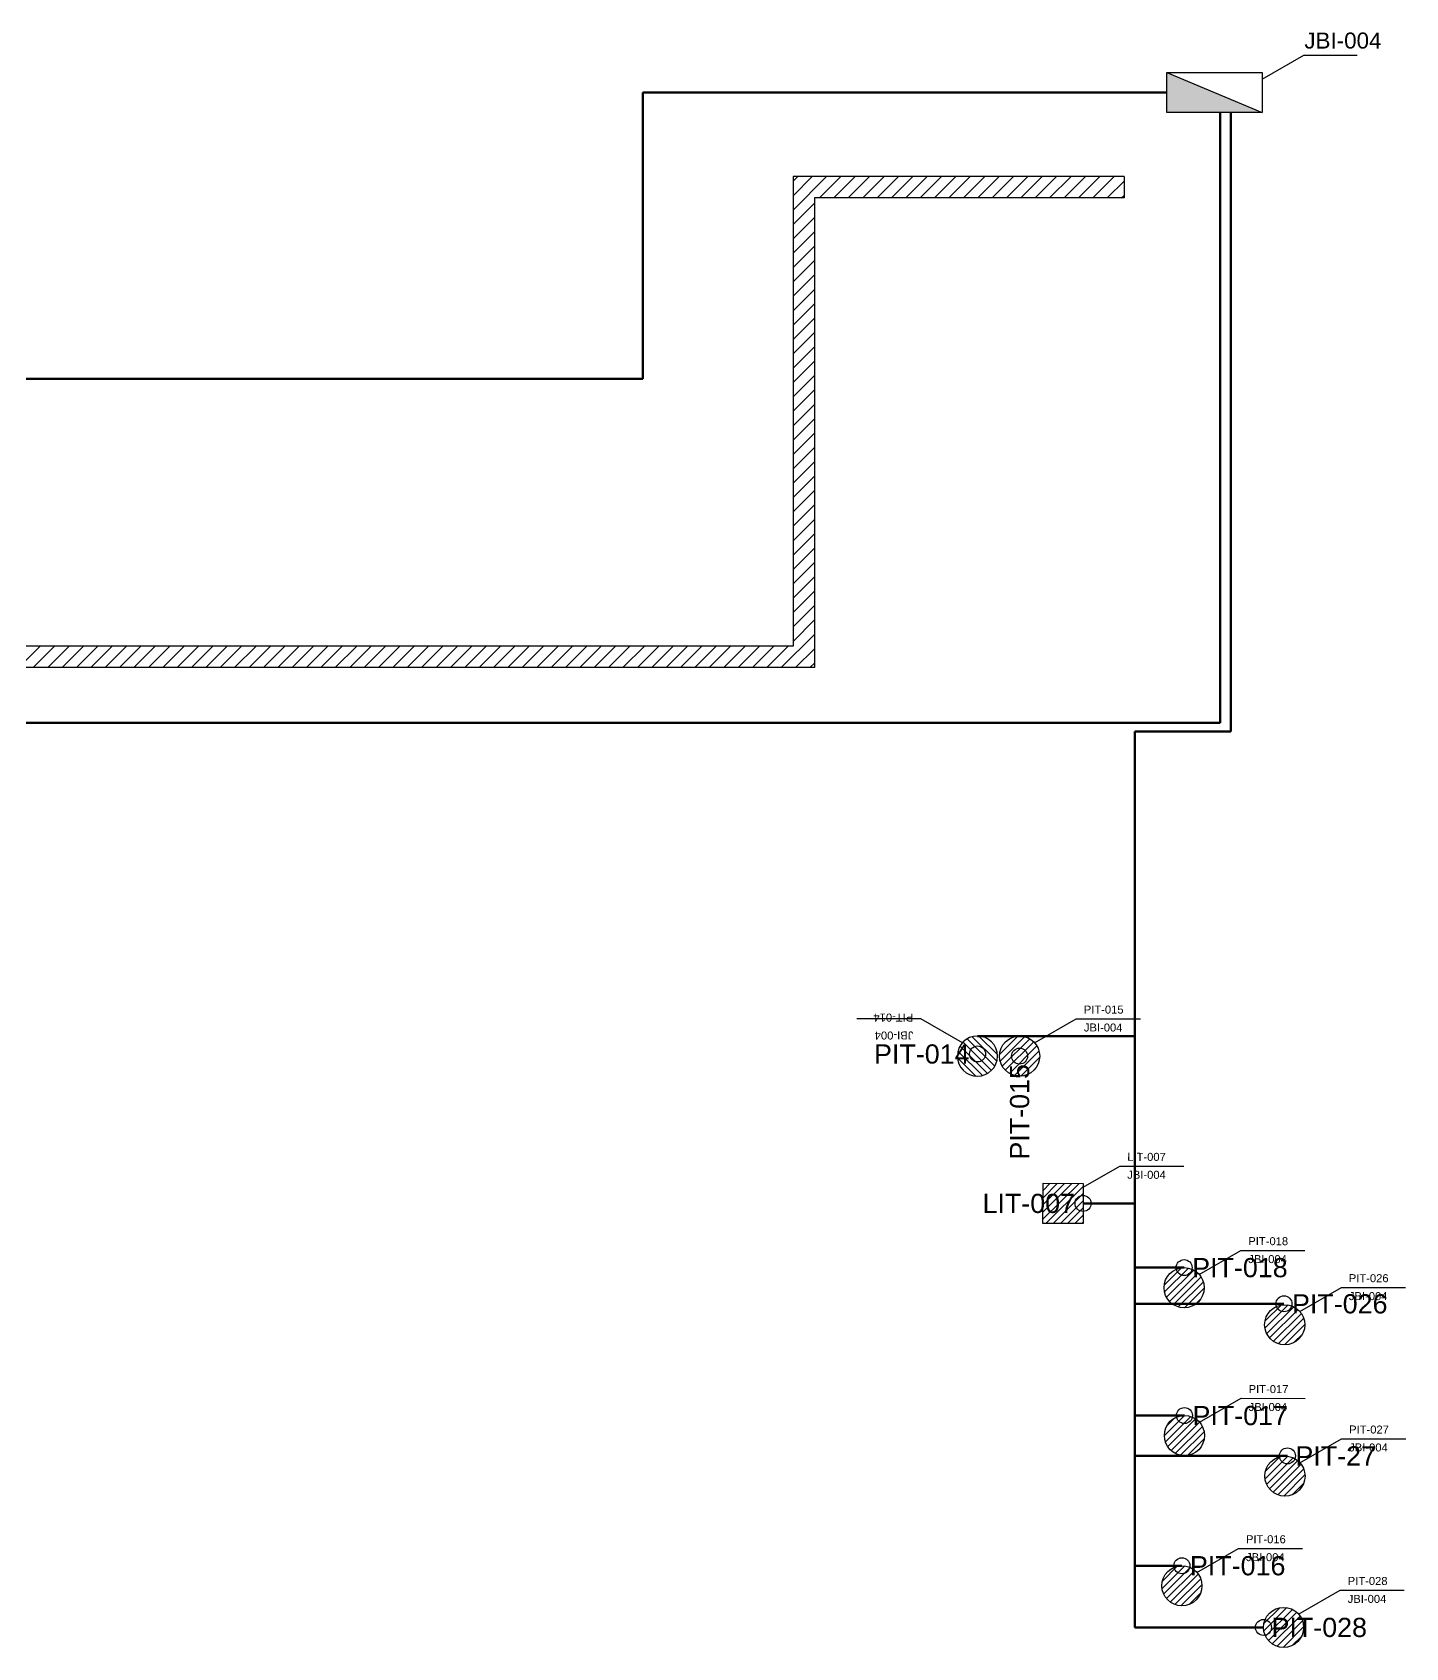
# Model space of a CAD drawing. Header units: metres. Extents: x 0 to 191, y 0 to 87.
# Drawn here: x 78.88 to 91.74, y 58.12 to 73.25 of the extents above; entities that cross this region are included whole.
import ezdxf
from ezdxf.enums import TextEntityAlignment as Align

# ---------------------------------------------------------------- set-up
doc = ezdxf.new("R2010")
doc.units = ezdxf.units.M
for name, color, linetype, lineweight, true_color in [('CANALIZACIONES', 178, 'Continuous', 25, 0x000000), ('CANALIZACIONES ... ANALOGAS', 5, 'Continuous', 50, 0x0000ff), ('CANALIZACIONES ... BANCO', 30, 'Continuous', 25, 0xff7f00), ('CANALIZACIONES ... DIGITALES', 1, 'Continuous', 50, 0xff0000), ('INST', 5, 'Continuous', 25, 0x0000ff)]:
    doc.layers.add(name, color=color, linetype=linetype, lineweight=lineweight, true_color=true_color)
doc.styles.add('textstyle128', font='')
doc.styles.add('textstyle129', font='')
doc.styles.add('textstyle132', font='')
doc.styles.add('textstyle133', font='')
doc.styles.add('textstyle136', font='')
doc.styles.add('textstyle137', font='')
doc.styles.add('textstyle138', font='')
doc.styles.add('textstyle139', font='')
doc.styles.add('textstyle212', font='')
doc.styles.add('textstyle213', font='')
doc.styles.add('textstyle214', font='')
doc.styles.add('textstyle215', font='')
doc.styles.add('textstyle216', font='')
doc.styles.add('textstyle217', font='')
doc.styles.add('textstyle230', font='')
doc.styles.add('textstyle231', font='')
doc.styles.add('textstyle232', font='')
doc.styles.add('textstyle233', font='')
doc.styles.add('textstyle234', font='')
doc.styles.add('textstyle235', font='')
doc.styles.add('textstyle236', font='')
doc.styles.add('textstyle237', font='')
doc.styles.add('textstyle238', font='')
doc.styles.add('textstyle239', font='')
doc.styles.add('textstyle240', font='')
doc.styles.add('textstyle241', font='')
doc.styles.add('textstyle447', font='')
doc.styles.add('textstyle555', font='')
doc.styles.add('textstyle556', font='')
doc.styles.add('textstyle557', font='')
doc.styles.add('textstyle558', font='')
doc.styles.add('textstyle559', font='')
doc.styles.add('textstyle560', font='')
doc.styles.add('textstyle561', font='')
doc.styles.add('textstyle562', font='')
doc.styles.add('textstyle563', font='')
doc.styles.get('textstyle128').set_extended_font_data('Liberation Sans')
doc.styles.get('textstyle129').set_extended_font_data('Liberation Sans')
doc.styles.get('textstyle132').set_extended_font_data('Liberation Sans')
doc.styles.get('textstyle133').set_extended_font_data('Liberation Sans')
doc.styles.get('textstyle136').set_extended_font_data('Liberation Sans')
doc.styles.get('textstyle137').set_extended_font_data('Liberation Sans')
doc.styles.get('textstyle138').set_extended_font_data('Liberation Sans')
doc.styles.get('textstyle139').set_extended_font_data('Liberation Sans')
doc.styles.get('textstyle212').set_extended_font_data('Liberation Sans')
doc.styles.get('textstyle213').set_extended_font_data('Liberation Sans')
doc.styles.get('textstyle214').set_extended_font_data('Liberation Sans')
doc.styles.get('textstyle215').set_extended_font_data('Liberation Sans')
doc.styles.get('textstyle216').set_extended_font_data('Liberation Sans')
doc.styles.get('textstyle217').set_extended_font_data('Liberation Sans')
doc.styles.get('textstyle230').set_extended_font_data('Liberation Sans')
doc.styles.get('textstyle231').set_extended_font_data('Liberation Sans')
doc.styles.get('textstyle232').set_extended_font_data('Liberation Sans')
doc.styles.get('textstyle233').set_extended_font_data('Liberation Sans')
doc.styles.get('textstyle234').set_extended_font_data('Liberation Sans')
doc.styles.get('textstyle235').set_extended_font_data('Liberation Sans')
doc.styles.get('textstyle236').set_extended_font_data('Liberation Sans')
doc.styles.get('textstyle237').set_extended_font_data('Liberation Sans')
doc.styles.get('textstyle238').set_extended_font_data('Liberation Sans')
doc.styles.get('textstyle239').set_extended_font_data('Liberation Sans')
doc.styles.get('textstyle240').set_extended_font_data('Liberation Sans')
doc.styles.get('textstyle241').set_extended_font_data('Liberation Sans')
doc.styles.get('textstyle447').set_extended_font_data('Liberation Sans')
doc.styles.get('textstyle555').set_extended_font_data('Liberation Sans')
doc.styles.get('textstyle556').set_extended_font_data('Liberation Sans')
doc.styles.get('textstyle557').set_extended_font_data('Liberation Sans')
doc.styles.get('textstyle558').set_extended_font_data('Liberation Sans')
doc.styles.get('textstyle559').set_extended_font_data('Liberation Sans')
doc.styles.get('textstyle560').set_extended_font_data('Liberation Sans')
doc.styles.get('textstyle561').set_extended_font_data('Liberation Sans')
doc.styles.get('textstyle562').set_extended_font_data('Liberation Sans')
doc.styles.get('textstyle563').set_extended_font_data('Liberation Sans')

# ---------------------------------------------------------------- blocks, each defined once
blk = doc.blocks.new('Inst_Elec_sop')
at = {"layer": 'INST', "transparency": 33554687}
h = blk.add_hatch(dxfattribs=at)
h.set_pattern_fill('ANSI31', color=256, scale=0.015, style=0, pattern_type=0)
h.paths.add_polyline_path([(-0.188, -0.188), (-0.188, 0.188), (0.188, 0.188), (0.188, -0.188)], flags=0)
at = {"layer": 'INST'}
for p, q in [((0.188, 0.152), (0.53, 0.35)), ((0.53, 0.35), (1.13, 0.35)), ((-0.188, 0.188), (0.188, 0.188)), ((-0.188, -0.188), (-0.188, 0.188)), ((0.188, 0.188), (0.188, -0.188)), ((0.188, -0.188), (-0.188, -0.188))]:
    blk.add_line(p, q, dxfattribs=at)
for tag, p, style in [('Tag_inst', (0.6, 0.4), 'textstyle132'), ('Inst_EL', (0.601, 0.232), 'textstyle133')]:
    blk.add_attdef(tag, p, '', height=0.075, dxfattribs=dict(at, style=style))
blk = doc.blocks.new('Inst_Elec_lin')
at = {"layer": 'INST', "transparency": 33554687}
h = blk.add_hatch(dxfattribs=at)
h.set_pattern_fill('ANSI31', color=256, scale=0.015, style=0, pattern_type=0)
edge = h.paths.add_edge_path(flags=0)
edge.add_arc((0, 0), 0.188, 0, 360)
at = {"layer": 'INST'}
for p, q in [((0.14, 0.125), (0.53, 0.35)), ((0.53, 0.35), (1.13, 0.35))]:
    blk.add_line(p, q, dxfattribs=at)
blk.add_circle((0, 0), 0.188, dxfattribs=at)
for tag, p, style in [('Tag_inst', (0.6, 0.4), 'textstyle128'), ('Inst_EL', (0.601, 0.232), 'textstyle129')]:
    blk.add_attdef(tag, p, '', height=0.075, dxfattribs=dict(at, style=style))
blk = doc.blocks.new('JB1')
at = {"layer": 'CANALIZACIONES', "transparency": 33554687}
blk.add_hatch(color=256, dxfattribs=at).paths.add_polyline_path([(0, 0.375), (0.893, 0), (0, 0)], flags=0)
at = {"layer": 'CANALIZACIONES'}
for p, q in [((0.893, 0.314), (1.283, 0.539)), ((1.283, 0.539), (1.783, 0.539)), ((0, 0.375), (0.893, 0.375)), ((0, 0), (0, 0.375)), ((0, 0.375), (0.893, 0)), ((0.893, 0.375), (0.893, 0)), ((0.893, 0), (0, 0))]:
    blk.add_line(p, q, dxfattribs=at)
for tag, p, style in [('Tag Caja', (1.289, 0.6), 'textstyle136'), ('El Caja', (1.289, 0.321), 'textstyle137')]:
    blk.add_attdef(tag, p, '', height=0.15, dxfattribs=dict(at, style=style))
blk = doc.blocks.new('NODO2')
at = {"layer": 'CANALIZACIONES'}
blk.add_circle((0, 0), 0.05, dxfattribs=at)
at = {"layer": 'CANALIZACIONES', "style": 'textstyle139'}
blk.add_attdef('dest', text='', height=0.12, dxfattribs=at).set_placement((-0.05, 0), align=Align.MIDDLE_RIGHT)
blk = doc.blocks.new('NODO1')
at = {"layer": 'CANALIZACIONES'}
blk.add_circle((0, 0), 0.05, dxfattribs=at)
at = {"layer": 'CANALIZACIONES', "style": 'textstyle138'}
blk.add_attdef('dest', text='', height=0.12, dxfattribs=at).set_placement((0.05, 0), align=Align.MIDDLE_LEFT)

msp = doc.modelspace()

# ---------------------------------------------------------------- hatches: boundary and pattern name
at = {"layer": 'CANALIZACIONES ... BANCO', "transparency": 33554687}
h = msp.add_hatch(dxfattribs=at)
h.set_pattern_fill('ANSI31', color=256, scale=0.03, style=0, pattern_type=0)
h.paths.add_polyline_path([(89.1, 71.7), (86.2, 71.7), (86.2, 67.3), (48.695, 67.3), (48.695, 67.5), (86, 67.5), (86, 71.9), (89.1, 71.9)], flags=0)

# ---------------------------------------------------------------- linework, layer by layer
at = {"layer": 'CANALIZACIONES ... ANALOGAS'}
for p, q in [((84.592, 70.006), (84.592, 72.687)), ((84.592, 72.687), (89.5, 72.687)), ((90.1, 66.7), (90.1, 72.5)), ((71.547, 70.006), (84.592, 70.006)), ((89.2, 58.306), (89.2, 66.7)), ((89.2, 66.7), (90.1, 66.7)), ((87.727, 63.846), (89.2, 63.846)), ((88.716, 62.279, 3.67), (89.2, 62.279)), ((89.663, 61.677, 3.67), (89.2, 61.677)), ((90.598, 61.338, -3.67), (89.2, 61.338)), ((89.666, 60.291, 3.67), (89.2, 60.291)), ((90.63, 59.913, -3.67), (89.2, 59.913)), ((89.642, 58.884, 3.67), (89.2, 58.884)), ((90.406, 58.306, 3.67), (89.2, 58.306))]:
    msp.add_line(p, q, dxfattribs=at)
at = {"layer": 'CANALIZACIONES ... BANCO'}
for p, q in [((89.1, 71.9), (86, 71.9)), ((86, 71.9), (86, 67.5)), ((89.1, 71.9), (89.1, 71.7)), ((89.1, 71.7), (86.2, 71.7)), ((86.2, 71.7), (86.2, 67.3)), ((86, 67.5), (48.695, 67.5)), ((86.2, 67.3), (48.695, 67.3))]:
    msp.add_line(p, q, dxfattribs=at)
at = {"layer": 'CANALIZACIONES ... DIGITALES'}
for p, q in [((90, 66.782), (90, 72.5)), ((70, 66.782), (90, 66.782))]:
    msp.add_line(p, q, dxfattribs=at)

# ---------------------------------------------------------------- block references
at = {"layer": 'CANALIZACIONES'}
ref = msp.add_blockref('JB1', (89.5, 72.5), dxfattribs=at)
ref.add_attrib('Tag Caja', 'JBI-004', (90.789, 73.1), dxfattribs={"height": 0.15, "style": 'textstyle447'})
ref = msp.add_blockref('NODO2', (87.728, 63.679, 0.009), dxfattribs=dict(at, xscale=1.5, yscale=1.5))
ref.add_attrib('dest', 'PIT-014', dxfattribs={"height": 0.18, "style": 'textstyle556'}).set_placement((87.653, 63.679, 0.009), align=Align.MIDDLE_RIGHT)
ref = msp.add_blockref('NODO2', (88.122, 63.659, 3.67), dxfattribs=dict(at, xscale=1.5, yscale=1.5, rotation=90))
ref.add_attrib('dest', 'PIT-015', dxfattribs={"height": 0.18, "rotation": 90, "style": 'textstyle555'}).set_placement((88.122, 63.584, 3.67), align=Align.MIDDLE_RIGHT)
ref = msp.add_blockref('NODO2', (88.716, 62.279, 3.67), dxfattribs=dict(at, xscale=1.5, yscale=1.5))
ref.add_attrib('dest', 'LIT-007', dxfattribs={"height": 0.18, "style": 'textstyle557'}).set_placement((88.641, 62.279, 3.67), align=Align.MIDDLE_RIGHT)
ref = msp.add_blockref('NODO1', (89.663, 61.677, 3.67), dxfattribs=dict(at, xscale=1.5, yscale=1.5))
ref.add_attrib('dest', 'PIT-018', dxfattribs={"height": 0.18, "style": 'textstyle558'}).set_placement((89.738, 61.677, 3.67), align=Align.MIDDLE_LEFT)
ref = msp.add_blockref('NODO1', (90.598, 61.338, -3.67), dxfattribs=dict(at, xscale=1.5, yscale=1.5))
ref.add_attrib('dest', 'PIT-026', dxfattribs={"height": 0.18, "style": 'textstyle559'}).set_placement((90.673, 61.338, -3.67), align=Align.MIDDLE_LEFT)
ref = msp.add_blockref('NODO1', (89.666, 60.291, 3.67), dxfattribs=dict(at, xscale=1.5, yscale=1.5))
ref.add_attrib('dest', 'PIT-017', dxfattribs={"height": 0.18, "style": 'textstyle560'}).set_placement((89.741, 60.291, 3.67), align=Align.MIDDLE_LEFT)
ref = msp.add_blockref('NODO1', (90.63, 59.913, -3.67), dxfattribs=dict(at, xscale=1.5, yscale=1.5))
ref.add_attrib('dest', 'PIT-27', dxfattribs={"height": 0.18, "style": 'textstyle561'}).set_placement((90.705, 59.913, -3.67), align=Align.MIDDLE_LEFT)
ref = msp.add_blockref('NODO1', (89.642, 58.884, 3.67), dxfattribs=dict(at, xscale=1.5, yscale=1.5))
ref.add_attrib('dest', 'PIT-016', dxfattribs={"height": 0.18, "style": 'textstyle562'}).set_placement((89.717, 58.884, 3.67), align=Align.MIDDLE_LEFT)
ref = msp.add_blockref('NODO1', (90.406, 58.306, 3.67), dxfattribs=dict(at, xscale=1.5, yscale=1.5))
ref.add_attrib('dest', 'PIT-028', dxfattribs={"height": 0.18, "style": 'textstyle563'}).set_placement((90.481, 58.306, 3.67), align=Align.MIDDLE_LEFT)
at = {"layer": 'INST'}
ref = msp.add_blockref('Inst_Elec_lin', (87.727, 63.659), dxfattribs=dict(at, yscale=-1, rotation=180.1065044128927))
ref.add_attrib('Tag_inst', 'PIT-014', (87.126, 64.058), dxfattribs={"height": 0.075, "rotation": 180.1065, "style": 'textstyle216'})
ref.add_attrib('Inst_EL', 'JBI-004', (87.126, 63.89), dxfattribs={"height": 0.075, "rotation": 180.1065, "style": 'textstyle217'})
ref = msp.add_blockref('Inst_Elec_lin', (88.122, 63.659, 3.67), dxfattribs=dict(at, rotation=359.8934955871075))
ref.add_attrib('Tag_inst', 'PIT-015', (88.723, 64.058, 3.67), dxfattribs={"height": 0.075, "rotation": 359.8935, "style": 'textstyle214'})
ref.add_attrib('Inst_EL', 'JBI-004', (88.724, 63.89, 3.67), dxfattribs={"height": 0.075, "rotation": 359.8935, "style": 'textstyle215'})
ref = msp.add_blockref('Inst_Elec_sop', (88.529, 62.279, 3.67), dxfattribs=dict(at, rotation=359.8934955871075))
ref.add_attrib('Tag_inst', 'LIT-007', (89.13, 62.678, 3.67), dxfattribs={"height": 0.075, "rotation": 359.8935, "style": 'textstyle212'})
ref.add_attrib('Inst_EL', 'JBI-004', (89.13, 62.51, 3.67), dxfattribs={"height": 0.075, "rotation": 359.8935, "style": 'textstyle213'})
ref = msp.add_blockref('Inst_Elec_lin', (89.663, 61.489, 3.67), dxfattribs=dict(at, rotation=359.8934955871075))
ref.add_attrib('Tag_inst', 'PIT-018', (90.264, 61.888, 3.67), dxfattribs={"height": 0.075, "rotation": 359.8935, "style": 'textstyle230'})
ref.add_attrib('Inst_EL', 'JBI-004', (90.264, 61.72, 3.67), dxfattribs={"height": 0.075, "rotation": 359.8935, "style": 'textstyle231'})
ref = msp.add_blockref('Inst_Elec_lin', (90.605, 61.142, 3.67), dxfattribs=dict(at, rotation=359.8934955871075))
ref.add_attrib('Tag_inst', 'PIT-026', (91.205, 61.541, 3.67), dxfattribs={"height": 0.075, "rotation": 359.8935, "style": 'textstyle240'})
ref.add_attrib('Inst_EL', 'JBI-004', (91.206, 61.373, 3.67), dxfattribs={"height": 0.075, "rotation": 359.8935, "style": 'textstyle241'})
ref = msp.add_blockref('Inst_Elec_lin', (89.666, 60.104, 3.67), dxfattribs=dict(at, rotation=359.8934955871075))
ref.add_attrib('Tag_inst', 'PIT-017', (90.267, 60.502, 3.67), dxfattribs={"height": 0.075, "rotation": 359.8935, "style": 'textstyle232'})
ref.add_attrib('Inst_EL', 'JBI-004', (90.267, 60.334, 3.67), dxfattribs={"height": 0.075, "rotation": 359.8935, "style": 'textstyle233'})
ref = msp.add_blockref('Inst_Elec_lin', (90.607, 59.724, 3.67), dxfattribs=dict(at, rotation=359.8934955871075))
ref.add_attrib('Tag_inst', 'PIT-027', (91.208, 60.123, 3.67), dxfattribs={"height": 0.075, "rotation": 359.8935, "style": 'textstyle238'})
ref.add_attrib('Inst_EL', 'JBI-004', (91.209, 59.955, 3.67), dxfattribs={"height": 0.075, "rotation": 359.8935, "style": 'textstyle239'})
ref = msp.add_blockref('Inst_Elec_lin', (89.642, 58.696, 3.67), dxfattribs=dict(at, rotation=359.8934955871075))
ref.add_attrib('Tag_inst', 'PIT-016', (90.242, 59.095, 3.67), dxfattribs={"height": 0.075, "rotation": 359.8935, "style": 'textstyle234'})
ref.add_attrib('Inst_EL', 'JBI-004', (90.243, 58.927, 3.67), dxfattribs={"height": 0.075, "rotation": 359.8935, "style": 'textstyle235'})
ref = msp.add_blockref('Inst_Elec_lin', (90.594, 58.306, 3.67), dxfattribs=dict(at, rotation=359.8934955871075))
ref.add_attrib('Tag_inst', 'PIT-028', (91.195, 58.704, 3.67), dxfattribs={"height": 0.075, "rotation": 359.8935, "style": 'textstyle236'})
ref.add_attrib('Inst_EL', 'JBI-004', (91.195, 58.536, 3.67), dxfattribs={"height": 0.075, "rotation": 359.8935, "style": 'textstyle237'})

doc.saveas('drawing.dxf')
